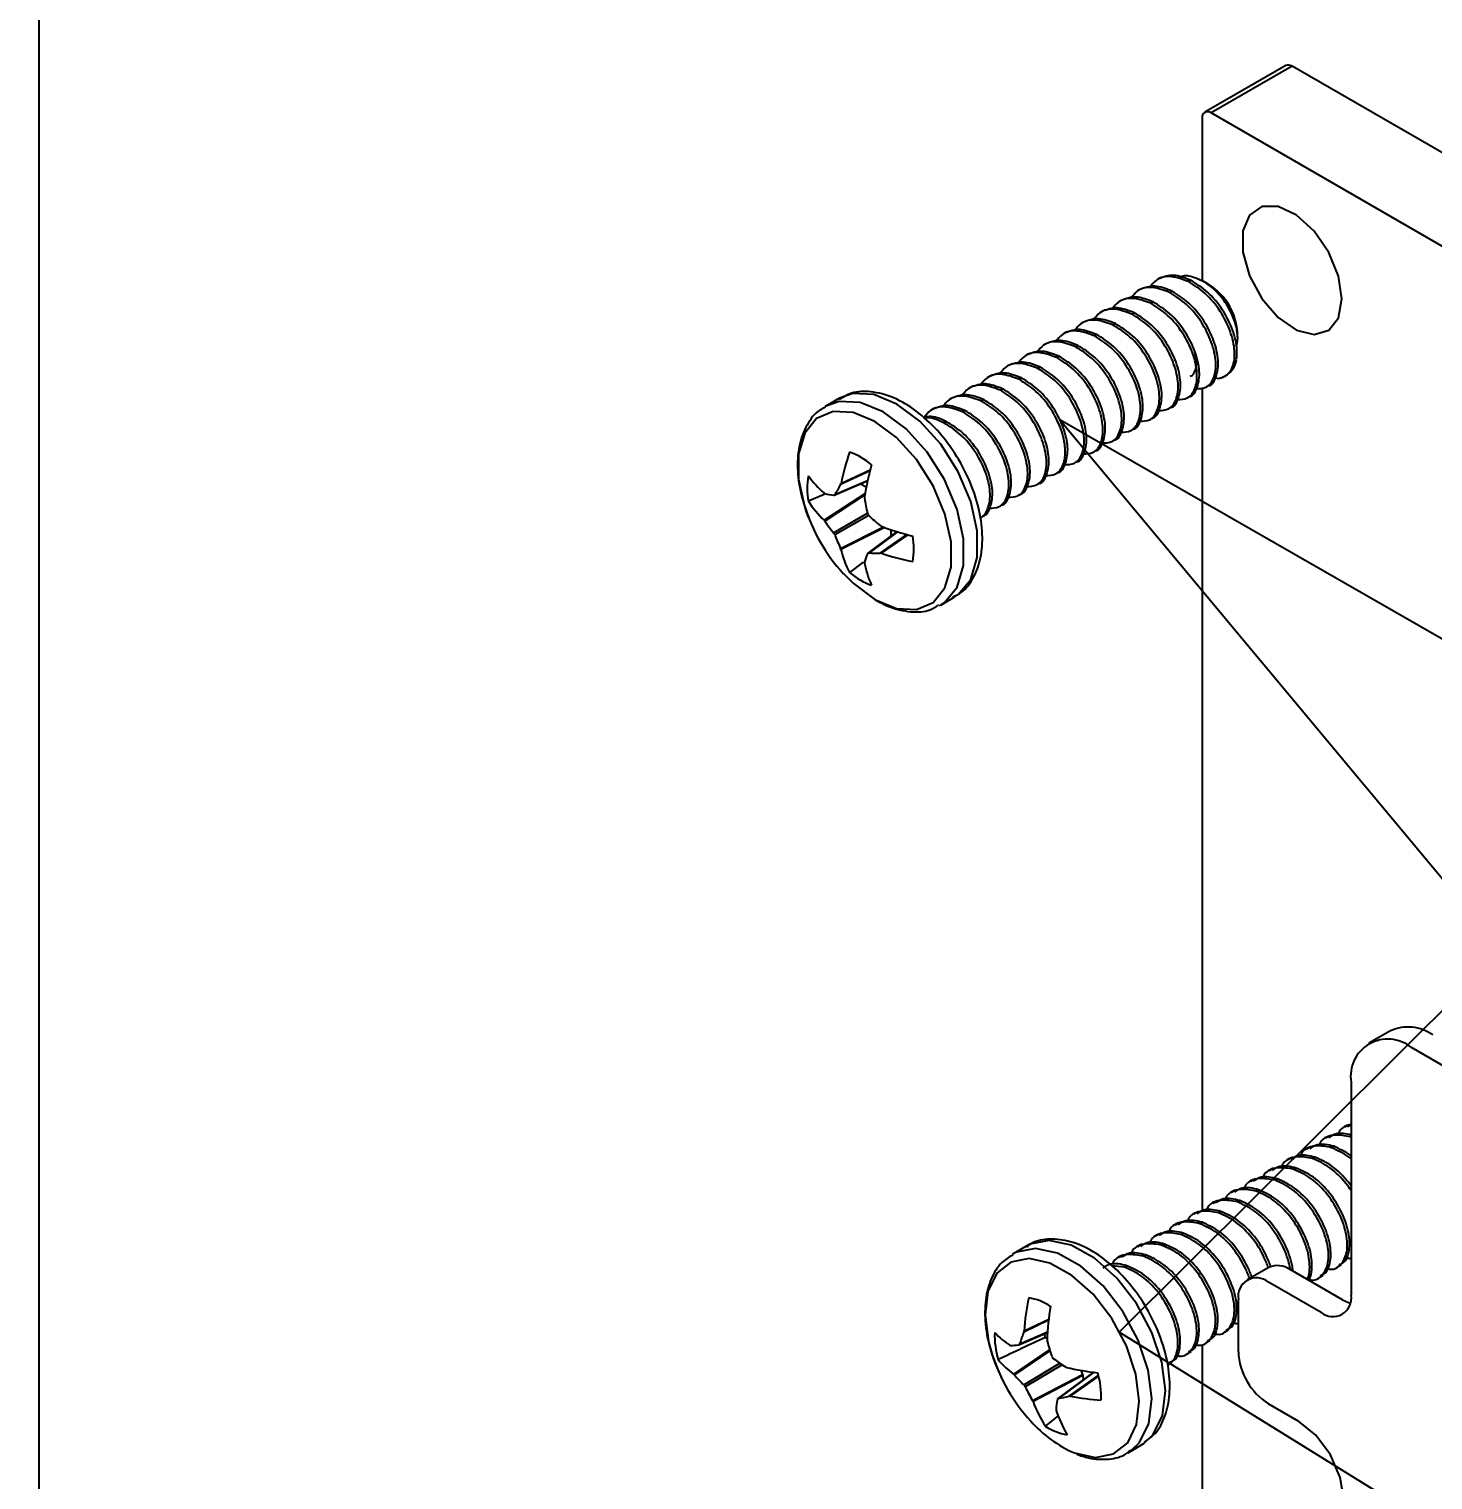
# Model space of a CAD drawing. Extents: x -0.01 to 8.01, y -6.95 to 0.
# Drawn here: x -0.012 to 1.637, y -3.203 to -1.498 of the extents above; entities that cross this region are included whole.
import ezdxf
from ezdxf import colors
from ezdxf.entities.mleader import LeaderData, LeaderLine
from ezdxf.math import Vec2, Vec3

# ---------------------------------------------------------------- set-up
doc = ezdxf.new("R2010")
doc.units = 0
doc.header["$LTSCALE"] = 0.5
doc.header["$MEASUREMENT"] = 0
for name, color, linetype in [('End Cap', 92, 'CONTINUOUS'), ('FAB DWG', 221, 'CONTINUOUS'), ('Hardware', 242, 'CONTINUOUS')]:
    doc.layers.add(name, color=color, linetype=linetype)
doc.layers.add('Text-Unprinted', color=131, linetype='CONTINUOUS', plot=False)
doc.styles.add('LSAD_Standard', font='arial.ttf')

msp = doc.modelspace()

# ---------------------------------------------------------------- linework, layer by layer
at = {"layer": 'End Cap', "transparency": 16777216}
for p, q in [((1.4643, -1.5407), (1.3692, -1.5956)), ((1.4718, -1.5415), (1.3767, -1.5964)), ((3.8742, -2.9283), (1.4718, -1.5415)), ((1.3661, -1.6025), (1.3661, -1.7935)), ((3.7791, -2.9833), (1.3767, -1.5964)), ((1.3661, -1.9199), (1.3661, -2.8863)), ((1.3661, -3.044), (1.3661, -4.6554))]:
    msp.add_line(p, q, dxfattribs=at)
at = {"layer": 'End Cap', "transparency": 16777216, "flags": 128}
msp.add_lwpolyline([(1.5302, -1.8148), (1.5262, -1.788), (1.5149, -1.7603), (1.4976, -1.7353), (1.4769, -1.7165), (1.4554, -1.7064), (1.4361, -1.7064), (1.4216, -1.7164), (1.4138, -1.7351), (1.4138, -1.7601), (1.4216, -1.7878), (1.4361, -1.8146), (1.4554, -1.8368), (1.4769, -1.8515), (1.4976, -1.8567), (1.5149, -1.8516), (1.5262, -1.837), (1.5302, -1.8148)], dxfattribs=at)
at = {"layer": 'End Cap', "transparency": 16777216}
for centre, radius, start, end in [((1.4674, -1.5476), 0.00754, 54.3824, 114.3071), ((1.3726, -1.6015), 0.00655, 50.7967, 189.214)]:
    msp.add_arc(centre, radius, start, end, dxfattribs=at)
at = {"layer": 'Hardware', "transparency": 16777216}
for p, q in [((1.3278, -1.8073), (1.3306, -1.8057)), ((1.3499, -1.7946), (1.3526, -1.793)), ((1.3734, -1.7976), (1.3672, -1.7941)), ((1.3057, -1.8201), (1.3085, -1.8185)), ((1.2836, -1.8328), (1.2864, -1.8313)), ((1.2394, -1.8584), (1.2422, -1.8568)), ((1.2615, -1.8456), (1.2643, -1.844)), ((1.4078, -1.86), (1.4078, -1.8572)), ((1.2173, -1.8711), (1.2201, -1.8695)), ((1.1952, -1.8839), (1.198, -1.8823)), ((1.151, -1.9094), (1.1538, -1.9078)), ((1.1731, -1.8966), (1.1759, -1.895)), ((1.3843, -1.9084), (1.381, -1.9077)), ((1.1289, -1.9221), (1.1317, -1.9205)), ((0.94, -1.9317), (0.924, -1.9409)), ((1.1068, -1.9349), (1.1096, -1.9333)), ((1.0626, -1.9604), (1.0654, -1.9588)), ((1.0847, -1.9477), (1.0875, -1.9461)), ((0.934, -2.0455), (0.9731, -2.0286)), ((0.9348, -2.0447), (0.9732, -2.0281)), ((0.976, -2.0169), (0.9415, -2.0329)), ((0.9419, -2.0317), (0.9763, -2.0157)), ((0.9223, -2.0449), (0.9036, -2.0527)), ((0.9221, -2.0432), (0.9229, -2.0437)), ((0.9221, -2.075), (0.9702, -2.0434)), ((0.9698, -2.0451), (0.9229, -2.076)), ((0.9415, -2.0329), (0.9419, -2.0317)), ((0.965, -2.0321), (0.9715, -2.0359)), ((0.9694, -2.0476), (0.9695, -2.0491)), ((0.9229, -2.076), (0.9221, -2.075)), ((0.9333, -2.0897), (0.973, -2.0668)), ((0.9745, -2.0694), (0.9348, -2.0923)), ((0.9415, -2.1081), (0.9917, -2.0829)), ((0.9934, -2.0835), (0.9419, -2.1094)), ((1.0076, -2.0883), (0.9734, -2.1138)), ((1.0081, -2.0885), (0.9745, -2.1135)), ((0.988, -2.0813), (0.9893, -2.082)), ((0.988, -2.1136), (1.0192, -2.0917)), ((1.0203, -2.092), (0.9893, -2.1138)), ((1.0005, -2.086), (1.0005, -2.0936)), ((0.9419, -2.1094), (0.9415, -2.1081)), ((0.9893, -2.1138), (0.988, -2.1136)), ((0.9681, -2.1242), (0.952, -2.1364)), ((0.9695, -2.1243), (0.9694, -2.1253)), ((1.059, -2.1747), (1.075, -2.1655)), ((1.5873, -2.6749), (1.5619, -2.6895)), ((2.4693, -3.1894), (1.6119, -2.6945)), ((1.5412, -2.7353), (1.5412, -2.9854)), ((1.5382, -2.7854), (1.5333, -2.7883)), ((1.494, -2.8109), (1.4891, -2.8138)), ((1.5161, -2.7982), (1.5112, -2.801)), ((1.518, -2.8122), (1.5208, -2.8106)), ((1.5401, -2.7994), (1.5412, -2.7988)), ((1.4719, -2.8237), (1.467, -2.8266)), ((1.4959, -2.8249), (1.4987, -2.8234)), ((1.4498, -2.8364), (1.4449, -2.8393)), ((1.4738, -2.8377), (1.4766, -2.8361)), ((1.4057, -2.862), (1.4007, -2.8648)), ((1.4278, -2.8492), (1.4228, -2.8521)), ((1.4297, -2.8632), (1.4324, -2.8616)), ((1.4518, -2.8505), (1.4545, -2.8489)), ((1.3836, -2.8747), (1.3786, -2.8776)), ((1.4076, -2.876), (1.4103, -2.8744)), ((1.3615, -2.8875), (1.3565, -2.8903)), ((1.3855, -2.8887), (1.3882, -2.8871)), ((1.3173, -2.913), (1.3123, -2.9159)), ((1.3394, -2.9002), (1.3344, -2.9031)), ((1.3413, -2.9142), (1.344, -2.9126)), ((1.3634, -2.9015), (1.3661, -2.8999)), ((1.1601, -2.9275), (1.1441, -2.9368)), ((1.2952, -2.9257), (1.2902, -2.9286)), ((1.3192, -2.927), (1.3219, -2.9254)), ((1.2731, -2.9385), (1.2681, -2.9414)), ((1.2971, -2.9398), (1.2998, -2.9382)), ((1.275, -2.9525), (1.26, -2.951)), ((1.275, -2.9525), (1.2777, -2.9509)), ((1.4444, -2.9529), (1.419, -2.9676)), ((1.5312, -2.9911), (1.4694, -2.9554)), ((1.5028, -2.9652), (1.5078, -2.9623)), ((1.5249, -2.9525), (1.5299, -2.9496)), ((1.5058, -3.0058), (1.444, -2.9701)), ((1.4086, -2.9905), (1.4086, -3.0519)), ((1.1858, -3.015), (1.1566, -3.029)), ((1.1569, -3.0276), (1.1859, -3.0137)), ((1.1509, -3.0438), (1.1845, -3.0292)), ((1.1519, -3.0426), (1.1845, -3.0284)), ((1.1566, -3.029), (1.1569, -3.0276)), ((1.3923, -3.029), (1.3973, -3.0261)), ((1.1404, -3.0444), (1.1412, -3.0446)), ((1.1448, -3.0783), (1.187, -3.0497)), ((1.1874, -3.0509), (1.1456, -3.0791)), ((1.1818, -3.0351), (1.1841, -3.036)), ((1.184, -3.0382), (1.1842, -3.0398)), ((1.3481, -3.0545), (1.3531, -3.0516)), ((1.3702, -3.0417), (1.3752, -3.0389)), ((1.1566, -3.0909), (1.199, -3.0655)), ((1.2018, -3.0673), (1.1584, -3.0934)), ((1.326, -3.0673), (1.331, -3.0644)), ((1.1456, -3.0791), (1.1448, -3.0783)), ((1.1669, -3.1092), (1.2255, -3.0786)), ((1.2259, -3.08), (1.1675, -3.1104)), ((1.2384, -3.0761), (1.1967, -3.1071)), ((1.2387, -3.0762), (1.1973, -3.1069)), ((1.2055, -3.0698), (1.2068, -3.0704)), ((1.2099, -3.1043), (1.2442, -3.0798)), ((1.2444, -3.0805), (1.2112, -3.1043)), ((1.2235, -3.0738), (1.2255, -3.0786)), ((1.2255, -3.0786), (1.2259, -3.08)), ((1.2259, -3.08), (1.2265, -3.085)), ((1.1675, -3.1104), (1.1669, -3.1092)), ((1.2112, -3.1043), (1.2099, -3.1043)), ((1.444, -3.1132), (1.4795, -3.1337)), ((1.1973, -3.1269), (1.1819, -3.1395)), ((1.1945, -3.12), (1.1947, -3.1211)), ((1.2791, -3.1706), (1.295, -3.1614)), ((1.2791, -3.1706), (1.2822, -3.1686)), ((1.295, -3.1614), (1.2981, -3.1594))]:
    msp.add_line(p, q, dxfattribs=at)
at = {"layer": 'Hardware', "transparency": 16777216, "flags": 128}
for points in [[(1.075, -2.1655), (1.0796, -2.1624), (1.0943, -2.1445), (1.102, -2.1188), (1.102, -2.0875), (1.0943, -2.0529), (1.0796, -2.0181), (1.0591, -1.9857), (1.0344, -1.9584), (1.0075, -1.9384), (0.9806, -1.9273), (0.9559, -1.9261), (0.94, -1.9317)], [(1.0578, -2.1754), (1.0636, -2.1717), (1.0783, -2.1537), (1.086, -2.1281), (1.086, -2.0967), (1.0783, -2.0622), (1.0636, -2.0273), (1.0431, -1.9949), (1.0184, -1.9676), (0.9915, -1.9476), (0.9646, -1.9365), (0.9399, -1.9353), (0.9235, -1.9412)], [(0.9816, -2.1681), (1.0072, -2.1786), (1.0306, -2.1797), (1.0501, -2.1715), (1.064, -2.1545), (1.0713, -2.1301), (1.0713, -2.1004), (1.064, -2.0676), (1.0501, -2.0345), (1.0306, -2.0038), (1.0072, -1.9779), (0.9816, -1.9589), (0.9561, -1.9484), (0.9327, -1.9473), (0.9132, -1.9555), (0.8993, -1.9725), (0.892, -1.9969), (0.892, -2.0266), (0.8989, -2.0583)], [(0.9448, -2.1377), (0.9561, -2.1491), (0.9816, -2.1681)], [(1.2822, -3.1686), (1.2927, -3.1586), (1.3036, -3.1361), (1.307, -3.107), (1.3027, -3.0735), (1.291, -3.0384), (1.2729, -3.0046), (1.2498, -2.9747), (1.2236, -2.9513), (1.1964, -2.9361), (1.1705, -2.9305), (1.1479, -2.9348), (1.1434, -2.9372)], [(1.2981, -3.1594), (1.3087, -3.1494), (1.3196, -3.1269), (1.323, -3.0977), (1.3187, -3.0643), (1.307, -3.0292), (1.2889, -2.9954), (1.2658, -2.9655), (1.2396, -2.942), (1.2124, -2.9269), (1.1865, -2.9212), (1.1639, -2.9256), (1.1601, -2.9275)], [(1.2161, -3.1709), (1.2407, -3.1763), (1.2622, -3.1721), (1.2787, -3.1589), (1.289, -3.1376), (1.2923, -3.1099), (1.2882, -3.0782), (1.2771, -3.0449), (1.2599, -3.0128), (1.238, -2.9845), (1.2132, -2.9622), (1.1874, -2.9478), (1.1628, -2.9424), (1.1413, -2.9466), (1.1248, -2.9598), (1.1144, -2.9811), (1.1112, -3.0088), (1.1153, -3.0405), (1.119, -3.0541)], [(1.5312, -2.9911), (1.5381, -2.9943), (1.5401, -2.9949)], [(1.1808, -3.0308), (1.1811, -3.0322), (1.1818, -3.0351)], [(1.4795, -3.2558), (1.4997, -3.2628), (1.5169, -3.2595), (1.5283, -3.2463), (1.5324, -3.2252), (1.5283, -3.1996), (1.5169, -3.1731), (1.4997, -3.15), (1.4795, -3.1337)]]:
    msp.add_lwpolyline(points, dxfattribs=at)
at = {"layer": 'Hardware', "transparency": 16777216}
for centre, radius, start, end in [((1.3351, -1.8595), 0.0728, 1.7582, 58.2364), ((1.3802, -1.8822), 0.0266, 278.914, 351.9315), ((1.2047, -2.0837), 0.2678, 160.6536, 168.817), ((0.9241, -2.0731), 0.083, 49.6335, 70.3719), ((1.2973, -2.101), 0.3321, 164.0757, 170.7452), ((0.9853, -2.0378), 0.0831, 169.6325, 190.3675), ((1.0007, -1.9535), 0.1193, 215.5248, 228.7388), ((0.9554, -1.898), 0.1492, 257.4359, 261.4799), ((1.1369, -2.1518), 0.2287, 148.6893, 152.0809), ((1.1012, -1.9945), 0.2121, 197.5094, 222.4852), ((1.0018, -1.9901), 0.1164, 212.529, 226.7643), ((1.2432, -2.0039), 0.2774, 189.3761, 193.0942), ((1.0961, -1.9559), 0.2108, 214.741, 219.4114), ((1.164, -1.8668), 0.2774, 226.9064, 230.6244), ((1.1321, -2.0182), 0.2108, 200.5891, 205.2593), ((1.107, -1.7714), 0.3322, 249.257, 255.9259), ((0.9445, -2.1085), 0.0831, 349.6325, 10.3675), ((1.0553, -2.0827), 0.1165, 193.2378, 207.4715), ((0.9828, -1.8848), 0.2288, 267.9256, 271.3165), ((1.0757, -1.8603), 0.2678, 251.1855, 259.3484), ((1.0864, -2.102), 0.1193, 191.2637, 204.4763), ((1.1118, -2.169), 0.1492, 158.528, 162.5729), ((1.0058, -2.0732), 0.083, 229.6335, 250.3719), ((1.608, -2.7207), 0.0503, 54.3824, 114.3071), ((1.5843, -2.7283), 0.0437, 50.7967, 189.214), ((1.4302, -2.987), 0.0218, 50.7967, 189.214), ((1.4547, -2.9759), 0.0251, 54.3824, 114.3071), ((1.4183, -3.0454), 0.262, 167.4573, 176.096), ((1.1523, -3.0523), 0.0645, 56.3215, 80.8829), ((1.4989, -3.0503), 0.3151, 170.5438, 177.8012), ((1.5196, -2.9889), 0.0218, 230.7967, 9.214), ((1.2255, -3.0323), 0.1031, 178.3681, 196.3024), ((1.1894, -2.9677), 0.091, 222.6488, 237.4246), ((1.3537, -3.1049), 0.2112, 158.9328, 162.8546), ((1.13, -2.8427), 0.2023, 273.1671, 275.8363), ((1.4548, -2.9673), 0.2802, 194.9834, 198.7461), ((1.3213, -2.9903), 0.2121, 197.5094, 222.4852), ((1.1958, -3.0054), 0.089, 218.8597, 234.9528), ((1.3544, -2.843), 0.2713, 233.0484, 236.7132), ((1.4854, -3.0484), 0.0768, 182.6055, 237.3945), ((1.2895, -2.9561), 0.1893, 220.5254, 225.4165), ((1.2874, -2.7148), 0.3646, 257.231, 263.0787), ((1.1445, -3.1057), 0.1031, 358.3681, 16.3024), ((1.3632, -2.9929), 0.2281, 206.1328, 210.6353), ((1.3041, -3.0607), 0.1453, 199.9991, 212.8012), ((1.3441, -3.1336), 0.1502, 170.2615, 174.8104), ((1.1443, -2.8158), 0.2958, 280.3359, 282.8227), ((1.263, -2.8267), 0.2824, 259.4303, 266.8725), ((1.2774, -3.0329), 0.151, 221.8216, 246.0506), ((1.3375, -3.0737), 0.1504, 198.3397, 210.2288), ((1.2177, -3.0858), 0.0645, 236.3215, 260.8829)]:
    msp.add_arc(centre, radius, start, end, dxfattribs=at)
for points, knots in [([(1.3499, -1.7946), (1.3432, -1.7921), (1.3295, -1.787), (1.3131, -1.7902), (1.307, -1.7983), (1.3046, -1.8014)], [0, 0, 0, 0, 0.37148, 0.752767, 1, 1, 1, 1]), ([(1.3526, -1.793), (1.3458, -1.7903), (1.332, -1.7849), (1.3209, -1.7891), (1.3154, -1.7912)], [0, 0, 0, 0, 0.496367, 1, 1, 1, 1]), ([(1.3396, -1.7892), (1.3405, -1.7888), (1.345, -1.7865), (1.3549, -1.7881), (1.3635, -1.7923), (1.3672, -1.7941)], [0, 0, 0, 0, 0.117011, 0.618604, 1, 1, 1, 1]), ([(1.3278, -1.8073), (1.3211, -1.8048), (1.3074, -1.7997), (1.291, -1.803), (1.2849, -1.811), (1.2825, -1.8142)], [0, 0, 0, 0, 0.37148, 0.752767, 1, 1, 1, 1]), ([(1.3306, -1.8057), (1.3237, -1.803), (1.3099, -1.7976), (1.2988, -1.8019), (1.2933, -1.804)], [0, 0, 0, 0, 0.496367, 1, 1, 1, 1]), ([(1.3733, -1.917), (1.3733, -1.917), (1.3781, -1.9163), (1.3834, -1.9061), (1.3863, -1.888), (1.3808, -1.8642), (1.3688, -1.8401), (1.3511, -1.8186), (1.3373, -1.81), (1.3306, -1.8057)], [0, 0, 0, 0, 0.001946, 0.165008, 0.333342, 0.501676, 0.664738, 0.834553, 1, 1, 1, 1]), ([(1.3843, -1.9084), (1.3873, -1.9078), (1.3948, -1.9062), (1.4031, -1.8956), (1.4055, -1.8767), (1.4002, -1.8531), (1.3881, -1.8289), (1.3704, -1.8074), (1.3567, -1.7988), (1.3499, -1.7946)], [0, 0, 0, 0, 0.094441, 0.242391, 0.395125, 0.547858, 0.695809, 0.849886, 1, 1, 1, 1]), ([(1.4065, -1.8859), (1.4068, -1.8822), (1.4077, -1.8719), (1.4029, -1.8515), (1.3909, -1.8273), (1.3732, -1.8058), (1.3594, -1.7972), (1.3526, -1.793)], [0, 0, 0, 0, 0.128168, 0.348309, 0.561556, 0.783634, 1, 1, 1, 1]), ([(1.406, -1.87), (1.4064, -1.8691), (1.4084, -1.865), (1.4079, -1.8541), (1.4041, -1.8387), (1.3962, -1.8225), (1.385, -1.8077), (1.3746, -1.7986), (1.3686, -1.7949), (1.3672, -1.7941)], [0, 0, 0, 0, 0.049444, 0.224437, 0.399429, 0.574191, 0.758666, 0.94464, 1, 1, 1, 1]), ([(1.3057, -1.8201), (1.299, -1.8176), (1.2853, -1.8125), (1.2689, -1.8158), (1.2628, -1.8238), (1.2604, -1.8269)], [0, 0, 0, 0, 0.3714803, 0.7527671, 1, 1, 1, 1]), ([(1.3085, -1.8185), (1.3016, -1.8158), (1.2878, -1.8104), (1.2767, -1.8146), (1.2712, -1.8168)], [0, 0, 0, 0, 0.496367, 1, 1, 1, 1]), ([(1.3368, -1.9332), (1.341, -1.9331), (1.3501, -1.9328), (1.3588, -1.921), (1.3613, -1.9022), (1.356, -1.8786), (1.3439, -1.8544), (1.3262, -1.8329), (1.3125, -1.8243), (1.3057, -1.8201)], [0, 0, 0, 0, 0.120469, 0.264167, 0.412511, 0.560854, 0.704552, 0.8542, 1, 1, 1, 1]), ([(1.3512, -1.9298), (1.3512, -1.9298), (1.356, -1.929), (1.3613, -1.9189), (1.3642, -1.9008), (1.3587, -1.877), (1.3467, -1.8528), (1.329, -1.8313), (1.3152, -1.8227), (1.3085, -1.8185)], [0, 0, 0, 0, 0.001946, 0.165008, 0.333342, 0.501676, 0.664738, 0.834553, 1, 1, 1, 1]), ([(1.3589, -1.9204), (1.3631, -1.9203), (1.3722, -1.9201), (1.3809, -1.9083), (1.3834, -1.8895), (1.3781, -1.8659), (1.366, -1.8417), (1.3483, -1.8202), (1.3346, -1.8116), (1.3278, -1.8073)], [0, 0, 0, 0, 0.120469, 0.264167, 0.412511, 0.560854, 0.704552, 0.8542, 1, 1, 1, 1]), ([(1.2615, -1.8456), (1.2548, -1.8431), (1.2411, -1.838), (1.2247, -1.8413), (1.2186, -1.8493), (1.2162, -1.8525)], [0, 0, 0, 0, 0.3714803, 0.7527671, 1, 1, 1, 1]), ([(1.2643, -1.844), (1.2574, -1.8413), (1.2436, -1.8359), (1.2325, -1.8401), (1.227, -1.8423)], [0, 0, 0, 0, 0.4963672, 1, 1, 1, 1]), ([(1.2836, -1.8328), (1.2769, -1.8303), (1.2632, -1.8252), (1.2468, -1.8285), (1.2407, -1.8365), (1.2383, -1.8397)], [0, 0, 0, 0, 0.3714803, 0.7527671, 1, 1, 1, 1]), ([(1.2864, -1.8313), (1.2795, -1.8286), (1.2657, -1.8231), (1.2546, -1.8274), (1.2491, -1.8295)], [0, 0, 0, 0, 0.496367, 1, 1, 1, 1]), ([(1.3147, -1.946), (1.3189, -1.9458), (1.328, -1.9456), (1.3367, -1.9338), (1.3392, -1.915), (1.3339, -1.8914), (1.3218, -1.8672), (1.3041, -1.8457), (1.2904, -1.8371), (1.2836, -1.8328)], [0, 0, 0, 0, 0.120469, 0.264167, 0.412511, 0.560854, 0.704552, 0.8542, 1, 1, 1, 1]), ([(1.3291, -1.9425), (1.3291, -1.9425), (1.3339, -1.9418), (1.3392, -1.9316), (1.3421, -1.9135), (1.3367, -1.8897), (1.3246, -1.8656), (1.3069, -1.8441), (1.2931, -1.8355), (1.2864, -1.8313)], [0, 0, 0, 0, 0.001946, 0.165008, 0.333342, 0.501676, 0.664738, 0.834553, 1, 1, 1, 1]), ([(1.2394, -1.8584), (1.2327, -1.8558), (1.219, -1.8508), (1.2026, -1.854), (1.1965, -1.8621), (1.1941, -1.8652)], [0, 0, 0, 0, 0.37148, 0.752767, 1, 1, 1, 1]), ([(1.2422, -1.8568), (1.2353, -1.8541), (1.2215, -1.8486), (1.2105, -1.8529), (1.2049, -1.855)], [0, 0, 0, 0, 0.496367, 1, 1, 1, 1]), ([(1.2849, -1.968), (1.2849, -1.968), (1.2897, -1.9673), (1.295, -1.9571), (1.2979, -1.939), (1.2925, -1.9153), (1.2804, -1.8911), (1.2627, -1.8696), (1.2489, -1.861), (1.2422, -1.8568)], [0, 0, 0, 0, 0.001946, 0.165008, 0.333342, 0.501676, 0.664738, 0.834553, 1, 1, 1, 1]), ([(1.2926, -1.9587), (1.2968, -1.9586), (1.306, -1.9584), (1.3146, -1.9465), (1.3171, -1.9277), (1.3118, -1.9041), (1.2997, -1.8799), (1.282, -1.8584), (1.2683, -1.8498), (1.2615, -1.8456)], [0, 0, 0, 0, 0.120469, 0.264167, 0.412511, 0.560854, 0.704552, 0.8542, 1, 1, 1, 1]), ([(1.307, -1.9553), (1.307, -1.9553), (1.3118, -1.9545), (1.3171, -1.9444), (1.32, -1.9263), (1.3146, -1.9025), (1.3025, -1.8784), (1.2848, -1.8568), (1.271, -1.8482), (1.2643, -1.844)], [0, 0, 0, 0, 0.001946, 0.165008, 0.333342, 0.501676, 0.664738, 0.834553, 1, 1, 1, 1]), ([(1.2173, -1.8711), (1.2106, -1.8686), (1.1969, -1.8635), (1.1805, -1.8668), (1.1744, -1.8748), (1.172, -1.878)], [0, 0, 0, 0, 0.37148, 0.752767, 1, 1, 1, 1]), ([(1.2201, -1.8695), (1.2132, -1.8668), (1.1994, -1.8614), (1.1884, -1.8656), (1.1828, -1.8678)], [0, 0, 0, 0, 0.496367, 1, 1, 1, 1]), ([(1.2484, -1.9842), (1.2526, -1.9841), (1.2618, -1.9839), (1.2704, -1.9721), (1.2729, -1.9532), (1.2676, -1.9296), (1.2555, -1.9055), (1.2378, -1.8839), (1.2241, -1.8754), (1.2173, -1.8711)], [0, 0, 0, 0, 0.120469, 0.264167, 0.412511, 0.560854, 0.704552, 0.8542, 1, 1, 1, 1]), ([(1.2628, -1.9808), (1.2628, -1.9808), (1.2676, -1.9801), (1.2729, -1.9699), (1.2758, -1.9518), (1.2704, -1.928), (1.2583, -1.9039), (1.2406, -1.8824), (1.2268, -1.8738), (1.2201, -1.8695)], [0, 0, 0, 0, 0.001946, 0.165008, 0.333342, 0.501676, 0.664738, 0.834553, 1, 1, 1, 1]), ([(1.2705, -1.9715), (1.2747, -1.9714), (1.2839, -1.9711), (1.2925, -1.9593), (1.295, -1.9405), (1.2897, -1.9169), (1.2776, -1.8927), (1.2599, -1.8712), (1.2462, -1.8626), (1.2394, -1.8584)], [0, 0, 0, 0, 0.120469, 0.264167, 0.412511, 0.560854, 0.704552, 0.8542, 1, 1, 1, 1]), ([(1.1731, -1.8966), (1.1664, -1.8941), (1.1527, -1.889), (1.1363, -1.8923), (1.1302, -1.9003), (1.1278, -1.9035)], [0, 0, 0, 0, 0.37148, 0.752767, 1, 1, 1, 1]), ([(1.1759, -1.895), (1.169, -1.8923), (1.1552, -1.8869), (1.1442, -1.8912), (1.1386, -1.8933)], [0, 0, 0, 0, 0.496367, 1, 1, 1, 1]), ([(1.1952, -1.8839), (1.1885, -1.8814), (1.1748, -1.8763), (1.1584, -1.8795), (1.1523, -1.8876), (1.1499, -1.8907)], [0, 0, 0, 0, 0.37148, 0.752767, 1, 1, 1, 1]), ([(1.198, -1.8823), (1.1911, -1.8796), (1.1773, -1.8742), (1.1663, -1.8784), (1.1607, -1.8805)], [0, 0, 0, 0, 0.496367, 1, 1, 1, 1]), ([(1.2263, -1.997), (1.2305, -1.9969), (1.2397, -1.9966), (1.2483, -1.9848), (1.2508, -1.966), (1.2455, -1.9424), (1.2334, -1.9182), (1.2157, -1.8967), (1.202, -1.8881), (1.1952, -1.8839)], [0, 0, 0, 0, 0.120469, 0.264167, 0.412511, 0.560854, 0.704552, 0.8542, 1, 1, 1, 1]), ([(1.2407, -1.9936), (1.2408, -1.9935), (1.2455, -1.9928), (1.2508, -1.9827), (1.2537, -1.9646), (1.2483, -1.9408), (1.2362, -1.9166), (1.2185, -1.8951), (1.2047, -1.8865), (1.198, -1.8823)], [0, 0, 0, 0, 0.001946, 0.165008, 0.333342, 0.501676, 0.664738, 0.834553, 1, 1, 1, 1]), ([(1.3521, -1.9058), (1.3521, -1.9058), (1.3553, -1.9054), (1.3587, -1.8983), (1.3607, -1.8877), (1.358, -1.8789), (1.3571, -1.8757)], [0, 0, 0, 0, 0.0045, 0.381475, 0.770767, 1, 1, 1, 1]), ([(1.151, -1.9094), (1.1443, -1.9069), (1.1306, -1.9018), (1.1142, -1.905), (1.1081, -1.9131), (1.1057, -1.9162)], [0, 0, 0, 0, 0.3714803, 0.7527671, 1, 1, 1, 1]), ([(1.1538, -1.9078), (1.1469, -1.9051), (1.1331, -1.8997), (1.1221, -1.9039), (1.1165, -1.906)], [0, 0, 0, 0, 0.496367, 1, 1, 1, 1]), ([(1.1821, -2.0225), (1.1863, -2.0224), (1.1955, -2.0221), (1.2041, -2.0103), (1.2066, -1.9915), (1.2013, -1.9679), (1.1892, -1.9437), (1.1715, -1.9222), (1.1578, -1.9136), (1.151, -1.9094)], [0, 0, 0, 0, 0.120469, 0.264167, 0.412511, 0.560854, 0.704552, 0.8542, 1, 1, 1, 1]), ([(1.1965, -2.0191), (1.1966, -2.0191), (1.2013, -2.0183), (1.2066, -2.0082), (1.2095, -1.9901), (1.2041, -1.9663), (1.192, -1.9421), (1.1743, -1.9206), (1.1606, -1.912), (1.1538, -1.9078)], [0, 0, 0, 0, 0.001946, 0.165008, 0.333342, 0.501676, 0.664738, 0.834553, 1, 1, 1, 1]), ([(1.2042, -2.0097), (1.2084, -2.0096), (1.2176, -2.0094), (1.2262, -1.9976), (1.2287, -1.9788), (1.2234, -1.9552), (1.2113, -1.931), (1.1936, -1.9095), (1.1799, -1.9009), (1.1731, -1.8966)], [0, 0, 0, 0, 0.120469, 0.264167, 0.412511, 0.560854, 0.704552, 0.8542, 1, 1, 1, 1]), ([(1.2186, -2.0063), (1.2187, -2.0063), (1.2234, -2.0056), (1.2287, -1.9954), (1.2316, -1.9773), (1.2262, -1.9535), (1.2141, -1.9294), (1.1964, -1.9079), (1.1827, -1.8993), (1.1759, -1.895)], [0, 0, 0, 0, 0.001946, 0.165008, 0.333342, 0.501676, 0.664738, 0.834553, 1, 1, 1, 1]), ([(1.073, -2.1652), (1.0765, -2.1636), (1.0869, -2.1588), (1.0986, -2.1424), (1.1071, -2.1193), (1.109, -2.0912), (1.1044, -2.0599), (1.0933, -2.0274), (1.0765, -1.9961), (1.0552, -1.9683), (1.0306, -1.9457), (1.004, -1.9298), (0.9781, -1.923), (0.9555, -1.9237), (0.9445, -1.9303), (0.9398, -1.933)], [0, 0, 0, 0, 0.038993, 0.115372, 0.192337, 0.273658, 0.358075, 0.442844, 0.527406, 0.612093, 0.697281, 0.783485, 0.870904, 0.945695, 1, 1, 1, 1]), ([(1.1289, -1.9221), (1.1222, -1.9196), (1.1085, -1.9145), (1.0921, -1.9178), (1.086, -1.9258), (1.0836, -1.929)], [0, 0, 0, 0, 0.3714803, 0.7527671, 1, 1, 1, 1]), ([(1.1317, -1.9205), (1.1248, -1.9179), (1.111, -1.9124), (1.1, -1.9167), (1.0944, -1.9188)], [0, 0, 0, 0, 0.496367, 1, 1, 1, 1]), ([(1.16, -2.0353), (1.1642, -2.0351), (1.1734, -2.0349), (1.1821, -2.0231), (1.1845, -2.0043), (1.1792, -1.9807), (1.1671, -1.9565), (1.1494, -1.935), (1.1357, -1.9264), (1.1289, -1.9221)], [0, 0, 0, 0, 0.120469, 0.264167, 0.412511, 0.560854, 0.704552, 0.8542, 1, 1, 1, 1]), ([(1.1744, -2.0318), (1.1745, -2.0318), (1.1792, -2.0311), (1.1845, -2.0209), (1.1874, -2.0028), (1.182, -1.979), (1.1699, -1.9549), (1.1522, -1.9334), (1.1385, -1.9248), (1.1317, -1.9205)], [0, 0, 0, 0, 0.001946, 0.165008, 0.333342, 0.501676, 0.664738, 0.834553, 1, 1, 1, 1]), ([(0.9239, -1.9422), (0.9215, -1.9433), (0.9122, -1.9474), (0.9012, -1.9627), (0.8922, -1.9854), (0.89, -2.0132), (0.8935, -2.0427), (0.9007, -2.0625), (0.904, -2.0715)], [0, 0, 0, 0, 0.062381, 0.246308, 0.430969, 0.625889, 0.8287, 1, 1, 1, 1]), ([(1.0847, -1.9477), (1.078, -1.9451), (1.0643, -1.9401), (1.0479, -1.9433), (1.0418, -1.9513), (1.0394, -1.9545)], [0, 0, 0, 0, 0.37148, 0.752767, 1, 1, 1, 1]), ([(1.0875, -1.9461), (1.0806, -1.9434), (1.0668, -1.9379), (1.0558, -1.9422), (1.0502, -1.9443)], [0, 0, 0, 0, 0.496367, 1, 1, 1, 1]), ([(1.1068, -1.9349), (1.1001, -1.9324), (1.0864, -1.9273), (1.07, -1.9306), (1.0639, -1.9386), (1.0615, -1.9417)], [0, 0, 0, 0, 0.37148, 0.752767, 1, 1, 1, 1]), ([(1.1096, -1.9333), (1.1027, -1.9306), (1.0889, -1.9252), (1.0779, -1.9294), (1.0723, -1.9316)], [0, 0, 0, 0, 0.496367, 1, 1, 1, 1]), ([(1.1379, -2.048), (1.1421, -2.0479), (1.1513, -2.0476), (1.16, -2.0358), (1.1624, -2.017), (1.1571, -1.9934), (1.145, -1.9692), (1.1273, -1.9477), (1.1136, -1.9391), (1.1068, -1.9349)], [0, 0, 0, 0, 0.120469, 0.264167, 0.412511, 0.560854, 0.704552, 0.8542, 1, 1, 1, 1]), ([(1.1523, -2.0446), (1.1524, -2.0446), (1.1571, -2.0438), (1.1624, -2.0337), (1.1653, -2.0156), (1.1599, -1.9918), (1.1478, -1.9676), (1.1301, -1.9461), (1.1164, -1.9375), (1.1096, -1.9333)], [0, 0, 0, 0, 0.001946, 0.165008, 0.333342, 0.501676, 0.664738, 0.834553, 1, 1, 1, 1]), ([(1.0654, -1.9588), (1.0584, -1.9557), (1.049, -1.9516), (1.0414, -1.9539), (1.0394, -1.9545)], [0, 0, 0, 0, 0.737386, 1, 1, 1, 1]), ([(1.0626, -1.9604), (1.0556, -1.9572), (1.0473, -1.9533), (1.0407, -1.9551), (1.0396, -1.9554)], [0, 0, 0, 0, 0.847164, 1, 1, 1, 1]), ([(1.1054, -2.0717), (1.1054, -2.0717), (1.1102, -2.0709), (1.1155, -2.0608), (1.1183, -2.0427), (1.1129, -2.0189), (1.1008, -1.9948), (1.0831, -1.9732), (1.0694, -1.9647), (1.0626, -1.9604)], [0, 0, 0, 0, 0.001946, 0.165008, 0.333342, 0.501676, 0.664738, 0.834553, 1, 1, 1, 1]), ([(1.1081, -2.0701), (1.1082, -2.0701), (1.1129, -2.0694), (1.1182, -2.0592), (1.1211, -2.0411), (1.1157, -2.0173), (1.1036, -1.9932), (1.0859, -1.9716), (1.0722, -1.9631), (1.0654, -1.9588)], [0, 0, 0, 0, 0.001946, 0.165008, 0.333342, 0.501676, 0.664738, 0.834553, 1, 1, 1, 1]), ([(1.1158, -2.0608), (1.12, -2.0607), (1.1292, -2.0604), (1.1379, -2.0486), (1.1404, -2.0298), (1.135, -2.0062), (1.1229, -1.982), (1.1052, -1.9605), (1.0915, -1.9519), (1.0847, -1.9477)], [0, 0, 0, 0, 0.120469, 0.264167, 0.412511, 0.560854, 0.704552, 0.8542, 1, 1, 1, 1]), ([(1.1302, -2.0573), (1.1303, -2.0573), (1.135, -2.0566), (1.1403, -2.0464), (1.1432, -2.0283), (1.1378, -2.0045), (1.1257, -1.9804), (1.108, -1.9589), (1.0943, -1.9503), (1.0875, -1.9461)], [0, 0, 0, 0, 0.001946, 0.165008, 0.333342, 0.501676, 0.664738, 0.834553, 1, 1, 1, 1]), ([(0.9333, -2.0456), (0.9335, -2.0456), (0.934, -2.0456), (0.9345, -2.0452), (0.9347, -2.0448), (0.9348, -2.0447)], [0, 0, 0, 0, 0.42854, 0.857097, 1, 1, 1, 1]), ([(0.973, -2.0668), (0.9731, -2.0672), (0.9734, -2.068), (0.974, -2.0689), (0.9744, -2.0693), (0.9745, -2.0694)], [0, 0, 0, 0, 0.42854, 0.857097, 1, 1, 1, 1]), ([(0.9348, -2.0923), (0.9346, -2.0919), (0.9343, -2.0911), (0.9337, -2.0902), (0.9334, -2.0898), (0.9333, -2.0897)], [0, 0, 0, 0, 0.42854, 0.857097, 1, 1, 1, 1]), ([(0.9745, -2.1135), (0.9742, -2.1135), (0.9736, -2.1135), (0.9731, -2.1139), (0.973, -2.1143), (0.973, -2.1143)], [0, 0, 0, 0, 0.42854, 0.857097, 1, 1, 1, 1]), ([(0.9828, -2.1689), (0.9875, -2.1714), (1.0011, -2.1786), (1.0227, -2.1834), (1.0438, -2.1826), (1.0536, -2.1765), (1.057, -2.1744)], [0, 0, 0, 0, 0.184404, 0.534813, 0.83533, 1, 1, 1, 1]), ([(1.5412, -2.7974), (1.535, -2.796), (1.5249, -2.7939), (1.5175, -2.7987), (1.5146, -2.8006)], [0.0522654, 0.0522654, 0.0522654, 0.0522654, 0.6224106, 1, 1, 1, 1]), ([(1.5414, -2.785), (1.5358, -2.7858), (1.5295, -2.7886), (1.5262, -2.7949), (1.5255, -2.7961)], [0.4899608, 0.4899608, 0.4899608, 0.4899608, 0.9045, 1, 1, 1, 1]), ([(1.518, -2.8122), (1.5116, -2.811), (1.4984, -2.8086), (1.4856, -2.8136), (1.482, -2.8204), (1.4813, -2.8216)], [0, 0, 0, 0, 0.446358, 0.9045, 1, 1, 1, 1]), ([(1.5208, -2.8106), (1.5141, -2.809), (1.5032, -2.8064), (1.4954, -2.8115), (1.4925, -2.8134)], [0, 0, 0, 0, 0.622411, 1, 1, 1, 1]), ([(1.5401, -2.7994), (1.5337, -2.7982), (1.5205, -2.7958), (1.5076, -2.8008), (1.5041, -2.8077), (1.5034, -2.8089)], [0, 0, 0, 0, 0.446358, 0.9045, 1, 1, 1, 1]), ([(1.5412, -2.8253), (1.5402, -2.8245), (1.5327, -2.8188), (1.5249, -2.8153), (1.518, -2.8122)], [0.8427744, 0.8427744, 0.8427744, 0.8427744, 0.8630516, 1, 1, 1, 1]), ([(1.5412, -2.8216), (1.5411, -2.8216), (1.5345, -2.8168), (1.5276, -2.8137), (1.5208, -2.8106)], [0.8437758, 0.8437758, 0.8437758, 0.8437758, 0.8450143, 1, 1, 1, 1]), ([(1.4959, -2.8249), (1.4895, -2.8238), (1.4763, -2.8213), (1.4635, -2.8263), (1.4599, -2.8332), (1.4592, -2.8344)], [0, 0, 0, 0, 0.446358, 0.9045, 1, 1, 1, 1]), ([(1.4987, -2.8234), (1.492, -2.8217), (1.4811, -2.8191), (1.4733, -2.8242), (1.4704, -2.8261)], [0, 0, 0, 0, 0.622411, 1, 1, 1, 1]), ([(1.5412, -2.8627), (1.5393, -2.8599), (1.5319, -2.8497), (1.5166, -2.8343), (1.5028, -2.828), (1.4959, -2.8249)], [0.6711093, 0.6711093, 0.6711093, 0.6711093, 0.7224879, 0.8630516, 1, 1, 1, 1]), ([(1.5412, -2.8571), (1.5402, -2.8557), (1.5335, -2.8469), (1.5193, -2.8327), (1.5055, -2.8264), (1.4987, -2.8234)], [0.655702, 0.655702, 0.655702, 0.655702, 0.6859373, 0.8450143, 1, 1, 1, 1]), ([(1.4545, -2.8489), (1.4478, -2.8472), (1.4369, -2.8446), (1.4291, -2.8497), (1.4262, -2.8516)], [0, 0, 0, 0, 0.622411, 1, 1, 1, 1]), ([(1.4738, -2.8377), (1.4674, -2.8365), (1.4542, -2.8341), (1.4414, -2.8391), (1.4378, -2.846), (1.4371, -2.8471)], [0, 0, 0, 0, 0.446358, 0.9045, 1, 1, 1, 1]), ([(1.4766, -2.8361), (1.4699, -2.8345), (1.459, -2.8319), (1.4512, -2.837), (1.4483, -2.8389)], [0, 0, 0, 0, 0.622411, 1, 1, 1, 1]), ([(1.5128, -2.9541), (1.5141, -2.9545), (1.5212, -2.9563), (1.5302, -2.9499), (1.5373, -2.9354), (1.5366, -2.914), (1.5283, -2.8897), (1.5137, -2.8663), (1.4945, -2.8471), (1.4807, -2.8408), (1.4738, -2.8377)], [0, 0, 0, 0, 0.0332995, 0.1738632, 0.3088378, 0.4481755, 0.5875133, 0.7224879, 0.8630516, 1, 1, 1, 1]), ([(1.527, -2.9497), (1.5289, -2.949), (1.535, -2.9467), (1.5398, -2.9333), (1.5394, -2.9125), (1.531, -2.8881), (1.5165, -2.8647), (1.4972, -2.8455), (1.4834, -2.8392), (1.4766, -2.8361)], [0, 0, 0, 0, 0.065054, 0.217806, 0.375496, 0.533185, 0.685937, 0.845014, 1, 1, 1, 1]), ([(1.4297, -2.8632), (1.4232, -2.862), (1.41, -2.8596), (1.3972, -2.8646), (1.3936, -2.8715), (1.393, -2.8727)], [0, 0, 0, 0, 0.446358, 0.9045, 1, 1, 1, 1]), ([(1.4324, -2.8616), (1.4257, -2.86), (1.4148, -2.8574), (1.407, -2.8625), (1.4041, -2.8644)], [0, 0, 0, 0, 0.622411, 1, 1, 1, 1]), ([(1.4518, -2.8505), (1.4453, -2.8493), (1.4321, -2.8469), (1.4193, -2.8518), (1.4157, -2.8587), (1.415, -2.8599)], [0, 0, 0, 0, 0.446358, 0.9045, 1, 1, 1, 1]), ([(1.4896, -2.9671), (1.4906, -2.9649), (1.493, -2.957), (1.4924, -2.9395), (1.4841, -2.9152), (1.4696, -2.8918), (1.4503, -2.8726), (1.4365, -2.8663), (1.4297, -2.8632)], [0.248337, 0.248337, 0.248337, 0.248337, 0.3088378, 0.4481755, 0.5875133, 0.7224879, 0.8630516, 1, 1, 1, 1]), ([(1.4916, -2.9683), (1.493, -2.9655), (1.4956, -2.9561), (1.4952, -2.938), (1.4868, -2.9136), (1.4723, -2.8903), (1.453, -2.871), (1.4392, -2.8647), (1.4324, -2.8616)], [0.1254669, 0.1254669, 0.1254669, 0.1254669, 0.2178059, 0.3754956, 0.5331853, 0.6859373, 0.8450143, 1, 1, 1, 1]), ([(1.4907, -2.9669), (1.492, -2.9672), (1.4991, -2.969), (1.5081, -2.9627), (1.5152, -2.9481), (1.5145, -2.9267), (1.5062, -2.9025), (1.4916, -2.8791), (1.4724, -2.8598), (1.4586, -2.8535), (1.4518, -2.8505)], [0, 0, 0, 0, 0.033299, 0.173863, 0.308838, 0.448176, 0.587513, 0.722488, 0.863052, 1, 1, 1, 1]), ([(1.5049, -2.9625), (1.5068, -2.9618), (1.5129, -2.9595), (1.5177, -2.946), (1.5173, -2.9253), (1.5089, -2.9009), (1.4944, -2.8775), (1.4751, -2.8582), (1.4613, -2.852), (1.4545, -2.8489)], [0, 0, 0, 0, 0.065054, 0.217806, 0.375496, 0.533185, 0.685937, 0.845014, 1, 1, 1, 1]), ([(1.4076, -2.876), (1.4011, -2.8748), (1.388, -2.8724), (1.3751, -2.8774), (1.3715, -2.8842), (1.3709, -2.8854)], [0, 0, 0, 0, 0.446358, 0.9045, 1, 1, 1, 1]), ([(1.4103, -2.8744), (1.4036, -2.8728), (1.3927, -2.8701), (1.3849, -2.8752), (1.382, -2.8772)], [0, 0, 0, 0, 0.622411, 1, 1, 1, 1]), ([(1.4696, -2.9556), (1.4695, -2.9543), (1.4679, -2.9454), (1.462, -2.928), (1.4475, -2.9046), (1.4282, -2.8853), (1.4144, -2.8791), (1.4076, -2.876)], [0.4247698, 0.4247698, 0.4247698, 0.4247698, 0.4481755, 0.5875133, 0.7224879, 0.8630516, 1, 1, 1, 1]), ([(1.4728, -2.9574), (1.4726, -2.955), (1.4712, -2.9452), (1.4647, -2.9264), (1.4502, -2.903), (1.4309, -2.8837), (1.4171, -2.8775), (1.4103, -2.8744)], [0.3241895, 0.3241895, 0.3241895, 0.3241895, 0.3754956, 0.5331853, 0.6859373, 0.8450143, 1, 1, 1, 1]), ([(1.3661, -2.8999), (1.3594, -2.8983), (1.3485, -2.8957), (1.3407, -2.9008), (1.3378, -2.9027)], [0, 0, 0, 0, 0.622411, 1, 1, 1, 1]), ([(1.3855, -2.8887), (1.379, -2.8875), (1.3659, -2.8851), (1.353, -2.8901), (1.3494, -2.897), (1.3488, -2.8982)], [0, 0, 0, 0, 0.446358, 0.9045, 1, 1, 1, 1]), ([(1.3882, -2.8871), (1.3815, -2.8855), (1.3706, -2.8829), (1.3628, -2.888), (1.3599, -2.8899)], [0, 0, 0, 0, 0.622411, 1, 1, 1, 1]), ([(1.4439, -2.9532), (1.4425, -2.9491), (1.4376, -2.937), (1.4254, -2.9174), (1.4061, -2.8981), (1.3923, -2.8918), (1.3855, -2.8887)], [0.5147911, 0.5147911, 0.5147911, 0.5147911, 0.5875133, 0.7224879, 0.8630516, 1, 1, 1, 1]), ([(1.4468, -2.952), (1.4453, -2.9477), (1.4404, -2.9355), (1.4281, -2.9158), (1.4088, -2.8965), (1.395, -2.8902), (1.3882, -2.8871)], [0.4486862, 0.4486862, 0.4486862, 0.4486862, 0.5331853, 0.6859373, 0.8450143, 1, 1, 1, 1]), ([(1.3413, -2.9142), (1.3348, -2.9131), (1.3217, -2.9106), (1.3088, -2.9156), (1.3052, -2.9225), (1.3046, -2.9237)], [0, 0, 0, 0, 0.446358, 0.9045, 1, 1, 1, 1]), ([(1.344, -2.9126), (1.3373, -2.911), (1.3264, -2.9084), (1.3186, -2.9135), (1.3157, -2.9154)], [0, 0, 0, 0, 0.622411, 1, 1, 1, 1]), ([(1.3634, -2.9015), (1.3569, -2.9003), (1.3438, -2.8979), (1.3309, -2.9029), (1.3273, -2.9097), (1.3267, -2.9109)], [0, 0, 0, 0, 0.446358, 0.9045, 1, 1, 1, 1]), ([(1.3802, -3.0307), (1.3815, -3.031), (1.3886, -3.0328), (1.3976, -3.0264), (1.4047, -3.0119), (1.404, -2.9905), (1.3957, -2.9663), (1.3812, -2.9429), (1.3619, -2.9236), (1.3481, -2.9173), (1.3413, -2.9142)], [0, 0, 0, 0, 0.033299, 0.173863, 0.308838, 0.448176, 0.587513, 0.722488, 0.863052, 1, 1, 1, 1]), ([(1.3945, -3.0262), (1.3963, -3.0256), (1.4024, -3.0233), (1.4072, -3.0098), (1.4068, -2.989), (1.3984, -2.9646), (1.3839, -2.9413), (1.3646, -2.922), (1.3508, -2.9157), (1.344, -2.9126)], [0, 0, 0, 0, 0.065054, 0.217806, 0.375496, 0.533185, 0.685937, 0.845014, 1, 1, 1, 1]), ([(1.4218, -2.966), (1.4204, -2.9618), (1.4155, -2.9498), (1.4033, -2.9301), (1.384, -2.9108), (1.3702, -2.9046), (1.3634, -2.9015)], [0.5147911, 0.5147911, 0.5147911, 0.5147911, 0.5875133, 0.7224879, 0.8630516, 1, 1, 1, 1]), ([(1.4245, -2.9644), (1.4231, -2.9602), (1.4182, -2.9481), (1.406, -2.9285), (1.3867, -2.9092), (1.3729, -2.903), (1.3661, -2.8999)], [0.4511466, 0.4511466, 0.4511466, 0.4511466, 0.5331853, 0.6859373, 0.8450143, 1, 1, 1, 1]), ([(1.2984, -3.1581), (1.3028, -3.155), (1.3134, -3.1475), (1.3234, -3.1278), (1.3289, -3.1024), (1.3277, -3.0726), (1.32, -3.0403), (1.306, -3.0081), (1.287, -2.9783), (1.264, -2.9527), (1.2383, -2.9332), (1.2122, -2.9215), (1.1877, -2.9188), (1.1695, -2.9214), (1.1617, -2.9274), (1.1597, -2.929)], [0, 0, 0, 0, 0.055553, 0.133047, 0.213525, 0.298358, 0.384902, 0.471267, 0.557543, 0.644133, 0.73147, 0.820044, 0.898891, 0.973955, 1, 1, 1, 1]), ([(1.3192, -2.927), (1.3127, -2.9258), (1.2996, -2.9234), (1.2867, -2.9284), (1.2831, -2.9353), (1.2825, -2.9364)], [0, 0, 0, 0, 0.446358, 0.9045, 1, 1, 1, 1]), ([(1.3219, -2.9254), (1.3152, -2.9238), (1.3043, -2.9212), (1.2965, -2.9263), (1.2936, -2.9282)], [0, 0, 0, 0, 0.622411, 1, 1, 1, 1]), ([(1.3581, -3.0434), (1.3594, -3.0438), (1.3665, -3.0456), (1.3755, -3.0392), (1.3826, -3.0247), (1.3819, -3.0033), (1.3736, -2.979), (1.3591, -2.9556), (1.3398, -2.9363), (1.326, -2.9301), (1.3192, -2.927)], [0, 0, 0, 0, 0.033299, 0.173863, 0.308838, 0.448176, 0.587513, 0.722488, 0.863052, 1, 1, 1, 1]), ([(1.3724, -3.039), (1.3742, -3.0383), (1.3803, -3.036), (1.3851, -3.0226), (1.3847, -3.0018), (1.3763, -2.9774), (1.3618, -2.954), (1.3426, -2.9348), (1.3287, -2.9285), (1.3219, -2.9254)], [0, 0, 0, 0, 0.065054, 0.217806, 0.375496, 0.533185, 0.685937, 0.845014, 1, 1, 1, 1]), ([(1.1437, -2.9382), (1.1392, -2.9409), (1.1283, -2.9475), (1.1174, -2.9662), (1.1107, -2.9908), (1.1108, -3.0199), (1.117, -3.0519), (1.1263, -3.0732), (1.131, -3.0838)], [0, 0, 0, 0, 0.115025, 0.28092, 0.451381, 0.63154, 0.816617, 1, 1, 1, 1]), ([(1.2777, -2.9509), (1.271, -2.9493), (1.2601, -2.9467), (1.2523, -2.9518), (1.2494, -2.9537)], [0, 0, 0, 0, 0.622411, 1, 1, 1, 1]), ([(1.2971, -2.9398), (1.2906, -2.9386), (1.2775, -2.9362), (1.2646, -2.9411), (1.261, -2.948), (1.2604, -2.9492)], [0, 0, 0, 0, 0.446358, 0.9045, 1, 1, 1, 1]), ([(1.2998, -2.9382), (1.2931, -2.9365), (1.2822, -2.9339), (1.2744, -2.939), (1.2715, -2.9409)], [0, 0, 0, 0, 0.622411, 1, 1, 1, 1]), ([(1.336, -3.0562), (1.3373, -3.0565), (1.3444, -3.0583), (1.3534, -3.0519), (1.3605, -3.0374), (1.3598, -3.016), (1.3515, -2.9918), (1.337, -2.9684), (1.3177, -2.9491), (1.3039, -2.9428), (1.2971, -2.9398)], [0, 0, 0, 0, 0.033299, 0.173863, 0.308838, 0.448176, 0.587513, 0.722488, 0.863052, 1, 1, 1, 1]), ([(1.3503, -3.0517), (1.3521, -3.0511), (1.3583, -3.0488), (1.363, -3.0353), (1.3626, -3.0145), (1.3543, -2.9901), (1.3397, -2.9668), (1.3205, -2.9475), (1.3066, -2.9412), (1.2998, -2.9382)], [0, 0, 0, 0, 0.065054, 0.217806, 0.375496, 0.533185, 0.685937, 0.845014, 1, 1, 1, 1]), ([(1.5349, -2.9414), (1.5362, -2.9417), (1.5384, -2.9423), (1.5404, -2.9423), (1.5412, -2.9423)], [0, 0, 0, 0, 0.0332995, 0.05452436, 0.05452436, 0.05452436, 0.05452436]), ([(1.3254, -3.0661), (1.3272, -3.0654), (1.3334, -3.0631), (1.3382, -3.0497), (1.3377, -3.0289), (1.3294, -3.0045), (1.3149, -2.9811), (1.2956, -2.9619), (1.2818, -2.9556), (1.275, -2.9525)], [0, 0, 0, 0, 0.065054, 0.217806, 0.375496, 0.533185, 0.685937, 0.845014, 1, 1, 1, 1]), ([(1.3282, -3.0645), (1.33, -3.0638), (1.3362, -3.0615), (1.3409, -3.0481), (1.3405, -3.0273), (1.3322, -3.0029), (1.3176, -2.9796), (1.2984, -2.9603), (1.2846, -2.954), (1.2777, -2.9509)], [0, 0, 0, 0, 0.065054, 0.217806, 0.375496, 0.533185, 0.685937, 0.845014, 1, 1, 1, 1]), ([(1.4023, -3.0179), (1.4036, -3.0182), (1.4058, -3.0188), (1.4079, -3.0188), (1.4086, -3.0188)], [0, 0, 0, 0, 0.0332995, 0.05452436, 0.05452436, 0.05452436, 0.05452436]), ([(1.1818, -3.0351), (1.1728, -3.0394), (1.1544, -3.0481), (1.1359, -3.0568), (1.1266, -3.0612)], [0, 0, 0, 0, 0.490983, 1, 1, 1, 1]), ([(1.1506, -3.0439), (1.1508, -3.0438), (1.1513, -3.0437), (1.1517, -3.0431), (1.1518, -3.0427), (1.1519, -3.0426)], [0, 0, 0, 0, 0.4285399, 0.857097, 1, 1, 1, 1]), ([(1.1895, -3.0574), (1.1897, -3.0578), (1.1901, -3.0586), (1.1907, -3.0594), (1.1912, -3.0598), (1.1913, -3.0599)], [0, 0, 0, 0, 0.42854, 0.857097, 1, 1, 1, 1]), ([(1.1584, -3.0934), (1.1582, -3.093), (1.1578, -3.0922), (1.1571, -3.0914), (1.1567, -3.091), (1.1566, -3.0909)], [0, 0, 0, 0, 0.42854, 0.857097, 1, 1, 1, 1]), ([(1.1973, -3.1069), (1.1971, -3.107), (1.1965, -3.1071), (1.1962, -3.1077), (1.1961, -3.1081), (1.1961, -3.1082)], [0, 0, 0, 0, 0.4285399, 0.857097, 1, 1, 1, 1]), ([(1.2184, -3.1723), (1.2232, -3.1739), (1.236, -3.1783), (1.2561, -3.179), (1.2736, -3.1752), (1.2807, -3.1688), (1.2824, -3.1673)], [0, 0, 0, 0, 0.2113, 0.560508, 0.894945, 1, 1, 1, 1])]:
    msp.add_open_spline(points, degree=3, knots=knots, dxfattribs=at)
for points in [[(1.5414, -2.785), (1.5398, -2.7858), (1.5382, -2.7869), (1.5367, -2.7879)], [(1.5412, -2.7999), (1.5408, -2.7998), (1.5405, -2.7996), (1.5401, -2.7994)]]:
    msp.add_open_spline(points, degree=3, dxfattribs=at)
at = {"layer": 'Text-Unprinted', "ltscale": 0.5, "transparency": 16777216}
msp.add_lwpolyline([(0, 0), (6.7639, 0), (6.7639, -6.942), (0, -6.942)], close=True, dxfattribs=at)

# ---------------------------------------------------------------- leaders
at = {"layer": 'FAB DWG', "ltscale": 0.5, "transparency": 16777216}
ml = msp.add_multileader_mtext('Standard', dxfattribs=at)
ml.set_content('\\A1;CV00267 (x1)\\PHW63214 (x2)', color=256, style='LSAD_Standard')
ml.set_leader_properties()
ml.build(insert=Vec2(0, 0))
ml.multileader.update_dxf_attribs({"text_left_attachment_type": 2, "dogleg_length": 0.36, "arrow_head_size": 0.1875})
ctx = ml.context
ctx.base_point, ctx.char_height, ctx.arrow_head_size, ctx.landing_gap_size, ctx.plane_origin = Vec3(0.1445, -0.8522), 0.1875, 0.1875, 0.09, Vec3(0.5044, 13.053)
ctx.left_attachment, ctx.text_align_type = 2, 2
notes = []
notes.append((ctx, [(1, (1, 1, 0), (2.2599, -0.6928), (-1, 0), 0.2772, [(0, [(1.7513, -3.0333)], 0, [])])]))
ctx.mtext.insert, ctx.mtext.width, ctx.mtext.defined_height, ctx.mtext.alignment, ctx.mtext.flow_direction = Vec3(1.8927, -0.5715), 1.904564, 0.4885, 3, 5
ml = msp.add_multileader_mtext('Standard', dxfattribs=at)
ml.set_content('\\A1;6-32 x {\\H0.7x;\\S1/2;}" PAN\\PTYPE F (HW63212)', color=256, style='LSAD_Standard')
ml.set_leader_properties()
ml.build(insert=Vec2(0, 0))
ml.multileader.update_dxf_attribs({"text_left_attachment_type": 2, "dogleg_length": 0.36, "arrow_head_size": 0.1875})
ctx = ml.context
ctx.base_point, ctx.char_height, ctx.arrow_head_size, ctx.landing_gap_size, ctx.plane_origin = Vec3(3.4482, -1.1362), 0.1875, 0.1875, 0.09, Vec3(2.4707, 15.087)
ctx.left_attachment = 2
notes.append((ctx, [(0, (1, 1, 0), (3.171, -1.1362), (1, 0), 0.2772, [(3, [(3.4092, -3.2265), (1.1991, -1.9569), (2.9681, -4.081), (1.2685, -3.0288)], 0, [])])]))
ctx.mtext.insert, ctx.mtext.width, ctx.mtext.defined_height, ctx.mtext.flow_direction = Vec3(3.5382, -0.8284), 2.351815, 0.6491, 5
for ctx, leaders in notes:
    for number, flags, end, landing, length, lines in leaders:
        leader = LeaderData()
        leader.index, (leader.has_last_leader_line, leader.has_dogleg_vector, leader.attachment_direction) = number, flags
        leader.last_leader_point, leader.dogleg_vector, leader.dogleg_length = Vec3(end), Vec3(landing), length
        for number, points, colour, breaks in lines:
            line = LeaderLine()
            line.index, line.vertices, line.color, line.breaks = number, Vec3.list(points), colors.encode_raw_color(colour), breaks
            leader.lines.append(line)
        ctx.leaders.append(leader)

doc.saveas('drawing.dxf')
